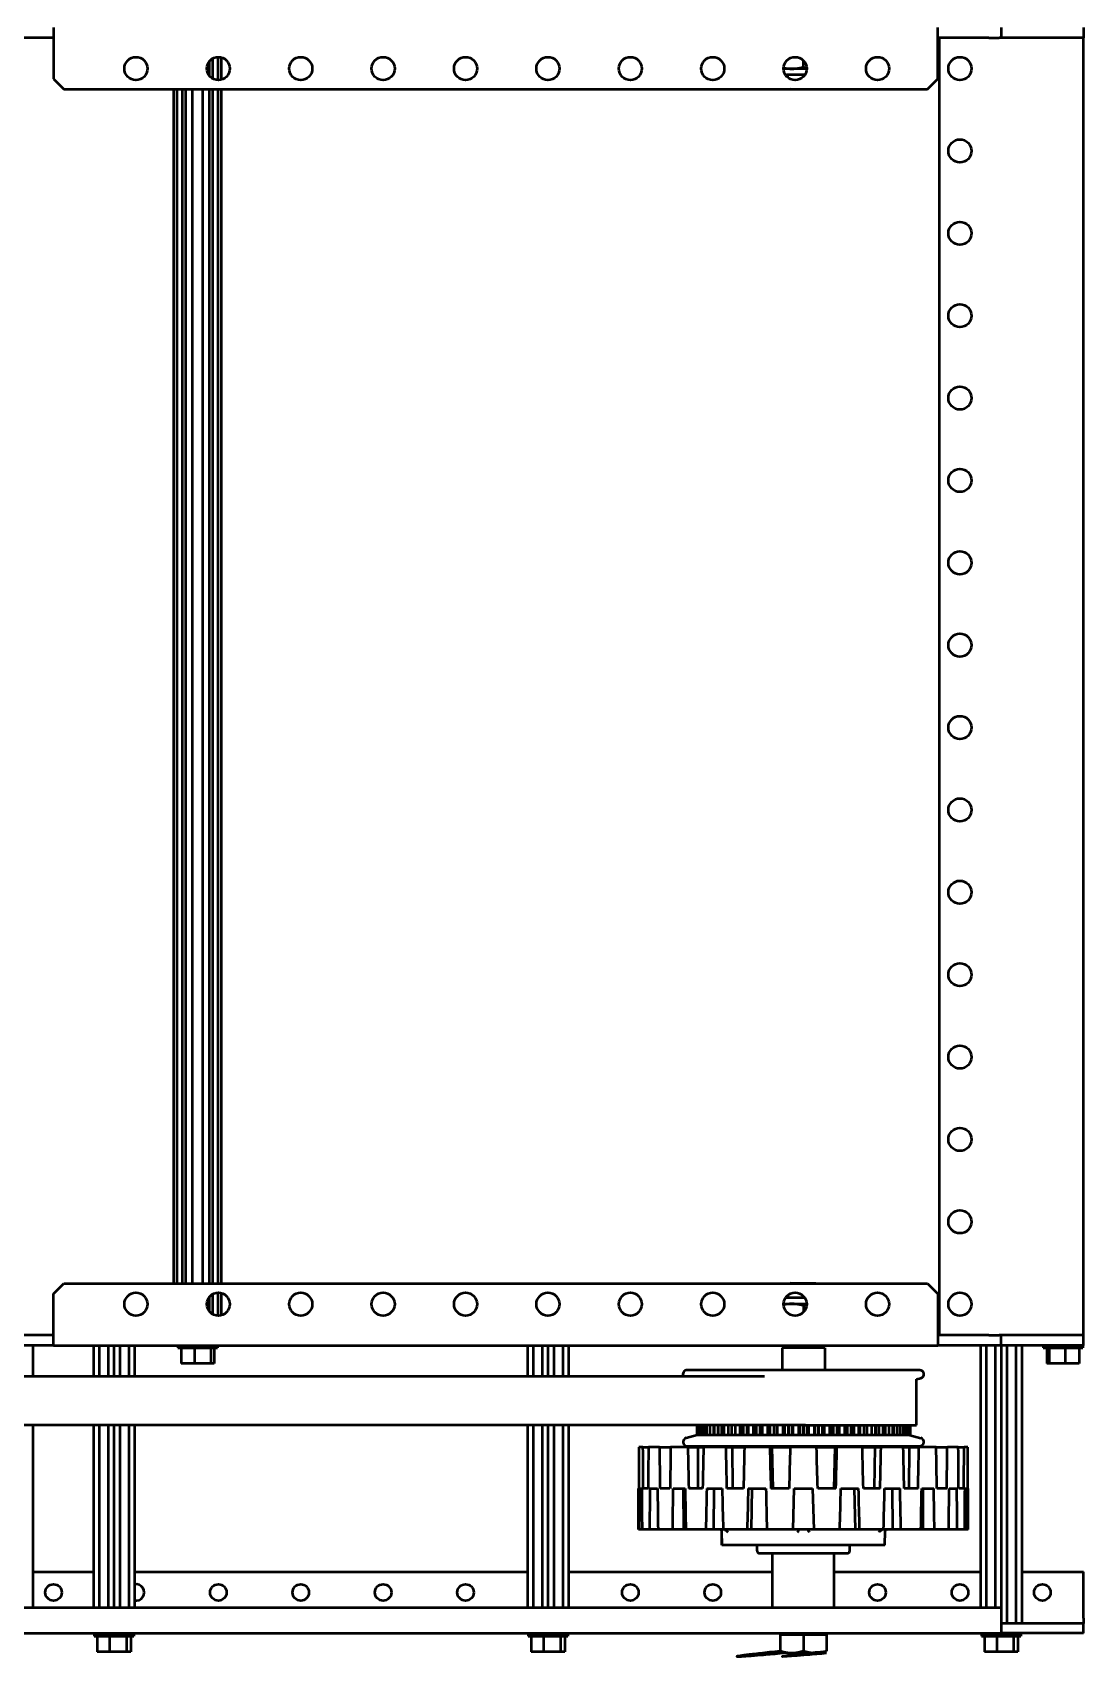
# Model space of a CAD drawing. Header units: inches. Extents: x 7.8 to 84, y 3.4 to 72.4.
# Drawn here: x 27.07 to 39.82, y 3.38 to 23.1 of the extents above; entities that cross this region are included whole.
import ezdxf

# ---------------------------------------------------------------- set-up
doc = ezdxf.new("R2010")
doc.units = ezdxf.units.IN
doc.header["$MEASUREMENT"] = 0
doc.layers.add('Visible (ANSI)', color=7, linetype='Continuous', lineweight=50)

msp = doc.modelspace()

# ---------------------------------------------------------------- linework, layer by layer
at = {"layer": 'Visible (ANSI)'}
for p, q in [((27.325, 23.161), (27.325, 22.974)), ((38.055, 22.974), (38.055, 23.161)), ((38.825, 23.161), (38.825, 23.036)), ((39.825, 23.161), (39.825, 23.036)), ((27.325, 23.036), (26.888, 23.036)), ((27.325, 22.974), (27.325, 22.536)), ((38.075, 23.036), (38.055, 23.036)), ((38.055, 22.536), (38.055, 22.974)), ((38.533, 23.036), (38.075, 23.036)), ((38.075, 7.286), (38.075, 23.036)), ((38.674, 23.036), (38.533, 23.036)), ((38.674, 23.036), (38.803, 23.036)), ((38.825, 23.036), (38.803, 23.036)), ((39.825, 23.036), (38.825, 23.036)), ((39.825, 7.286), (39.825, 23.036)), ((29.219, 22.57), (29.219, 22.753)), ((29.26, 22.537), (29.26, 22.786)), ((29.322, 22.522), (29.322, 22.801)), ((29.363, 22.527), (29.363, 22.796)), ((36.425, 22.679), (36.425, 22.759)), ((27.325, 22.536), (27.45, 22.411)), ((36.285, 22.659), (36.185, 22.659)), ((36.441, 22.583), (36.22, 22.583)), ((36.238, 22.552), (36.238, 22.583)), ((36.465, 22.659), (36.285, 22.659)), ((37.93, 22.411), (38.055, 22.536)), ((27.45, 22.411), (37.93, 22.411)), ((28.786, 7.911), (28.786, 22.411)), ((28.827, 7.911), (28.827, 22.411)), ((28.889, 7.911), (28.889, 22.411)), ((28.93, 7.911), (28.93, 22.411)), ((29.012, 7.911), (29.012, 22.411)), ((29.137, 7.911), (29.137, 22.411)), ((29.219, 7.911), (29.219, 22.411)), ((29.26, 7.911), (29.26, 22.411)), ((29.322, 7.911), (29.322, 22.411)), ((29.363, 7.911), (29.363, 22.411)), ((36.275, 22.406), (36.27, 22.411)), ((36.576, 22.406), (36.275, 22.406)), ((36.576, 22.406), (36.581, 22.411)), ((27.325, 7.786), (27.45, 7.911)), ((27.45, 7.911), (37.93, 7.911)), ((36.275, 7.916), (36.27, 7.911)), ((36.275, 7.916), (36.576, 7.916)), ((36.576, 7.916), (36.581, 7.911)), ((37.93, 7.911), (38.055, 7.786)), ((27.325, 7.349), (27.325, 7.786)), ((29.219, 7.57), (29.219, 7.753)), ((29.26, 7.537), (29.26, 7.786)), ((29.322, 7.522), (29.322, 7.801)), ((29.363, 7.527), (29.363, 7.796)), ((36.22, 7.74), (36.441, 7.74)), ((36.238, 7.771), (36.238, 7.74)), ((38.055, 7.786), (38.055, 7.349)), ((36.185, 7.664), (36.285, 7.664)), ((36.285, 7.664), (36.465, 7.664)), ((36.425, 7.644), (36.425, 7.564)), ((27.325, 7.161), (27.325, 7.349)), ((38.055, 7.349), (38.055, 7.161)), ((27.325, 7.286), (26.888, 7.286)), ((27.325, 7.161), (26.888, 7.161)), ((27.075, 7.161), (27.075, 6.784)), ((27.325, 7.161), (38.055, 7.161)), ((27.808, 7.161), (27.808, 6.784)), ((27.879, 7.161), (27.879, 6.784)), ((27.987, 7.161), (27.987, 6.784)), ((28.058, 7.161), (28.058, 6.784)), ((28.129, 7.161), (28.129, 6.784)), ((28.237, 7.161), (28.237, 6.784)), ((28.308, 7.161), (28.308, 6.784)), ((28.835, 7.161), (28.835, 7.131)), ((28.835, 7.131), (29.315, 7.131)), ((28.875, 7.131), (28.875, 6.941)), ((29.035, 7.131), (29.035, 6.941)), ((29.235, 7.131), (29.235, 6.941)), ((29.275, 7.131), (29.275, 6.941)), ((29.315, 7.161), (29.315, 7.131)), ((33.075, 7.161), (33.075, 6.784)), ((33.145, 7.161), (33.145, 6.784)), ((33.254, 7.161), (33.254, 6.784)), ((33.325, 7.161), (33.325, 6.784)), ((33.395, 7.161), (33.395, 6.784)), ((33.504, 7.161), (33.504, 6.784)), ((33.575, 7.161), (33.575, 6.784)), ((36.684, 7.13), (36.166, 7.13)), ((36.166, 7.13), (36.166, 6.861)), ((36.238, 7.161), (36.238, 7.13)), ((36.613, 7.161), (36.613, 7.13)), ((36.684, 7.13), (36.684, 6.861)), ((38.075, 7.286), (38.055, 7.286)), ((38.825, 7.161), (38.055, 7.161)), ((38.533, 7.286), (38.075, 7.286)), ((38.674, 7.286), (38.533, 7.286)), ((38.575, 7.161), (38.575, 3.974)), ((38.645, 7.161), (38.645, 3.974)), ((38.674, 7.286), (38.803, 7.286)), ((38.754, 7.161), (38.754, 3.974)), ((38.825, 7.286), (38.803, 7.286)), ((39.825, 7.286), (38.825, 7.286)), ((38.825, 7.161), (38.825, 7.286)), ((38.825, 7.161), (38.825, 3.974)), ((39.825, 7.161), (38.825, 7.161)), ((38.895, 7.161), (38.895, 3.786)), ((39.004, 7.161), (39.004, 3.786)), ((39.075, 7.161), (39.075, 3.786)), ((39.335, 7.161), (39.335, 7.131)), ((39.335, 7.131), (39.815, 7.131)), ((39.379, 7.131), (39.379, 6.941)), ((39.406, 7.131), (39.406, 6.941)), ((39.602, 7.131), (39.602, 6.941)), ((39.77, 7.131), (39.77, 6.941)), ((39.815, 7.161), (39.815, 7.131)), ((39.825, 7.161), (39.825, 7.286)), ((29.035, 6.941), (28.875, 6.941)), ((29.235, 6.941), (29.035, 6.941)), ((29.275, 6.941), (29.235, 6.941)), ((39.406, 6.941), (39.379, 6.941)), ((39.602, 6.941), (39.406, 6.941)), ((39.77, 6.941), (39.602, 6.941)), ((35.954, 6.784), (23.839, 6.784)), ((37.837, 6.861), (35.014, 6.861)), ((37.799, 6.75), (37.849, 6.763)), ((37.799, 6.194), (37.799, 6.75)), ((36.452, 6.194), (23.839, 6.194)), ((27.075, 6.194), (27.075, 3.974)), ((27.808, 6.194), (27.808, 3.974)), ((27.879, 6.194), (27.879, 3.974)), ((27.987, 6.194), (27.987, 3.974)), ((28.058, 6.194), (28.058, 3.974)), ((28.129, 6.194), (28.129, 3.974)), ((28.237, 6.194), (28.237, 3.974)), ((28.308, 6.194), (28.308, 3.974)), ((33.075, 6.194), (33.075, 3.974)), ((33.145, 6.194), (33.145, 3.974)), ((33.254, 6.194), (33.254, 3.974)), ((33.325, 6.194), (33.325, 3.974)), ((33.395, 6.194), (33.395, 3.974)), ((33.504, 6.194), (33.504, 3.974)), ((33.575, 6.194), (33.575, 3.974)), ((35.132, 6.194), (35.132, 6.071)), ((35.143, 6.194), (35.143, 6.071)), ((35.166, 6.194), (35.166, 6.071)), ((35.169, 6.194), (35.169, 6.071)), ((35.183, 6.194), (35.183, 6.071)), ((35.213, 6.194), (35.213, 6.071)), ((35.216, 6.194), (35.216, 6.071)), ((35.251, 6.194), (35.251, 6.071)), ((35.288, 6.194), (35.288, 6.071)), ((35.291, 6.194), (35.291, 6.071)), ((35.334, 6.194), (35.334, 6.071)), ((35.336, 6.194), (35.336, 6.071)), ((35.344, 6.194), (35.344, 6.071)), ((35.388, 6.194), (35.388, 6.071)), ((35.391, 6.194), (35.391, 6.071)), ((35.432, 6.194), (35.432, 6.071)), ((35.434, 6.194), (35.434, 6.071)), ((35.461, 6.194), (35.461, 6.071)), ((35.511, 6.194), (35.511, 6.071)), ((35.514, 6.194), (35.514, 6.071)), ((35.552, 6.194), (35.552, 6.071)), ((35.554, 6.194), (35.554, 6.071)), ((35.598, 6.194), (35.598, 6.071)), ((35.599, 6.194), (35.599, 6.071)), ((35.654, 6.194), (35.654, 6.071)), ((35.657, 6.194), (35.657, 6.071)), ((35.692, 6.194), (35.692, 6.071)), ((35.694, 6.194), (35.694, 6.071)), ((35.739, 6.194), (35.739, 6.071)), ((35.744, 6.194), (35.744, 6.071)), ((35.756, 6.194), (35.756, 6.071)), ((35.815, 6.194), (35.815, 6.071)), ((35.817, 6.194), (35.817, 6.071)), ((35.848, 6.194), (35.848, 6.071)), ((35.85, 6.194), (35.85, 6.071)), ((35.896, 6.194), (35.896, 6.071)), ((35.902, 6.194), (35.902, 6.071)), ((35.926, 6.194), (35.926, 6.071)), ((35.99, 6.194), (35.99, 6.071)), ((35.991, 6.194), (35.991, 6.071)), ((36.017, 6.194), (36.017, 6.071)), ((36.019, 6.194), (36.019, 6.071)), ((36.065, 6.194), (36.065, 6.071)), ((36.071, 6.194), (36.071, 6.071)), ((36.106, 6.194), (36.106, 6.071)), ((36.107, 6.194), (36.107, 6.071)), ((36.108, 6.194), (36.108, 6.071)), ((36.174, 6.194), (36.174, 6.071)), ((36.175, 6.194), (36.175, 6.071)), ((36.195, 6.194), (36.195, 6.071)), ((36.197, 6.194), (36.197, 6.071)), ((36.241, 6.194), (36.241, 6.071)), ((36.248, 6.194), (36.248, 6.071)), ((36.287, 6.194), (36.287, 6.071)), ((36.288, 6.194), (36.288, 6.071)), ((36.296, 6.194), (36.296, 6.071)), ((36.296, 6.194), (36.296, 6.071)), ((36.364, 6.194), (36.364, 6.071)), ((36.364, 6.194), (36.364, 6.071)), ((36.379, 6.194), (36.379, 6.071)), ((36.38, 6.194), (36.38, 6.071)), ((36.422, 6.194), (36.422, 6.071)), ((36.429, 6.194), (36.429, 6.071)), ((36.452, 6.194), (37.799, 6.194)), ((36.471, 6.194), (36.471, 6.071)), ((36.472, 6.194), (36.472, 6.071)), ((36.487, 6.194), (36.487, 6.071)), ((36.487, 6.194), (36.487, 6.071)), ((36.555, 6.194), (36.555, 6.071)), ((36.555, 6.194), (36.555, 6.071)), ((36.563, 6.194), (36.563, 6.071)), ((36.564, 6.194), (36.564, 6.071)), ((36.603, 6.194), (36.603, 6.071)), ((36.61, 6.194), (36.61, 6.071)), ((36.654, 6.194), (36.654, 6.071)), ((36.656, 6.194), (36.656, 6.071)), ((36.676, 6.194), (36.676, 6.071)), ((36.677, 6.194), (36.677, 6.071)), ((36.743, 6.194), (36.743, 6.071)), ((36.744, 6.194), (36.744, 6.071)), ((36.745, 6.194), (36.745, 6.071)), ((36.78, 6.194), (36.78, 6.071)), ((36.786, 6.194), (36.786, 6.071)), ((36.832, 6.194), (36.832, 6.071)), ((36.834, 6.194), (36.834, 6.071)), ((36.86, 6.194), (36.86, 6.071)), ((36.861, 6.194), (36.861, 6.071)), ((36.924, 6.194), (36.924, 6.071)), ((36.949, 6.194), (36.949, 6.071)), ((36.955, 6.194), (36.955, 6.071)), ((37.001, 6.194), (37.001, 6.071)), ((37.003, 6.194), (37.003, 6.071)), ((37.034, 6.194), (37.034, 6.071)), ((37.036, 6.194), (37.036, 6.071)), ((37.095, 6.194), (37.095, 6.071)), ((37.106, 6.194), (37.106, 6.071)), ((37.112, 6.194), (37.112, 6.071)), ((37.157, 6.194), (37.157, 6.071)), ((37.159, 6.194), (37.159, 6.071)), ((37.194, 6.194), (37.194, 6.071)), ((37.197, 6.194), (37.197, 6.071)), ((37.252, 6.194), (37.252, 6.071)), ((37.253, 6.194), (37.253, 6.071)), ((37.297, 6.194), (37.297, 6.071)), ((37.299, 6.194), (37.299, 6.071)), ((37.337, 6.194), (37.337, 6.071)), ((37.34, 6.194), (37.34, 6.071)), ((37.39, 6.194), (37.39, 6.071)), ((37.417, 6.194), (37.417, 6.071)), ((37.419, 6.194), (37.419, 6.071)), ((37.46, 6.194), (37.46, 6.071)), ((37.463, 6.194), (37.463, 6.071)), ((37.507, 6.194), (37.507, 6.071)), ((37.515, 6.194), (37.515, 6.071)), ((37.517, 6.194), (37.517, 6.071)), ((37.56, 6.194), (37.56, 6.071)), ((37.563, 6.194), (37.563, 6.071)), ((37.6, 6.194), (37.6, 6.071)), ((37.634, 6.194), (37.634, 6.071)), ((37.638, 6.194), (37.638, 6.071)), ((37.667, 6.194), (37.667, 6.071)), ((37.682, 6.194), (37.682, 6.071)), ((37.685, 6.194), (37.685, 6.071)), ((37.707, 6.194), (37.707, 6.071)), ((37.719, 6.194), (37.719, 6.071)), ((34.475, 5.924), (34.429, 5.924)), ((34.475, 5.924), (34.545, 5.924)), ((34.679, 5.924), (34.545, 5.924)), ((34.679, 5.924), (34.814, 5.924)), ((35.024, 5.924), (34.814, 5.924)), ((35.134, 6.071), (35.001, 6.036)), ((35.014, 5.938), (37.837, 5.938)), ((35.024, 5.924), (35.144, 5.924)), ((35.134, 6.071), (35.132, 6.071)), ((35.132, 6.071), (35.132, 6.071)), ((35.143, 6.071), (35.134, 6.071)), ((35.144, 6.071), (35.143, 6.071)), ((35.149, 6.071), (35.144, 6.071)), ((35.144, 5.924), (35.213, 5.924)), ((35.144, 5.924), (35.145, 5.424)), ((35.153, 6.071), (35.149, 6.071)), ((35.183, 6.071), (35.153, 6.071)), ((35.184, 6.071), (35.183, 6.071)), ((35.195, 6.071), (35.184, 6.071)), ((35.199, 6.071), (35.195, 6.071)), ((35.251, 6.071), (35.199, 6.071)), ((35.482, 5.924), (35.213, 5.924)), ((35.252, 6.071), (35.251, 6.071)), ((35.268, 6.071), (35.252, 6.071)), ((35.274, 6.071), (35.268, 6.071)), ((35.344, 6.071), (35.274, 6.071)), ((35.347, 6.071), (35.344, 6.071)), ((35.367, 6.071), (35.347, 6.071)), ((35.373, 6.071), (35.367, 6.071)), ((35.461, 6.071), (35.373, 6.071)), ((35.465, 6.071), (35.461, 6.071)), ((35.489, 6.071), (35.465, 6.071)), ((35.482, 5.924), (35.559, 5.924)), ((35.497, 6.071), (35.489, 6.071)), ((35.6, 6.071), (35.497, 6.071)), ((35.559, 5.924), (35.71, 5.924)), ((35.559, 5.924), (35.565, 5.424)), ((35.605, 6.071), (35.6, 6.071)), ((35.633, 6.071), (35.605, 6.071)), ((35.641, 6.071), (35.633, 6.071)), ((35.757, 6.071), (35.641, 6.071)), ((36.018, 5.924), (35.71, 5.924)), ((35.763, 6.071), (35.757, 6.071)), ((35.794, 6.071), (35.763, 6.071)), ((35.803, 6.071), (35.794, 6.071)), ((35.93, 6.071), (35.803, 6.071)), ((35.936, 6.071), (35.93, 6.071)), ((35.969, 6.071), (35.936, 6.071)), ((35.978, 6.071), (35.969, 6.071)), ((36.113, 6.071), (35.978, 6.071)), ((36.018, 5.924), (36.044, 5.924)), ((36.044, 5.924), (36.265, 5.924)), ((36.044, 5.924), (36.055, 5.424)), ((36.12, 6.071), (36.113, 6.071)), ((36.155, 6.071), (36.12, 6.071)), ((36.164, 6.071), (36.155, 6.071)), ((36.303, 6.071), (36.164, 6.071)), ((36.238, 5.938), (36.238, 5.924)), ((36.586, 5.924), (36.265, 5.924)), ((36.311, 6.071), (36.303, 6.071)), ((36.347, 6.071), (36.311, 6.071)), ((36.355, 6.071), (36.347, 6.071)), ((36.496, 6.071), (36.355, 6.071)), ((36.504, 6.071), (36.496, 6.071)), ((36.54, 6.071), (36.504, 6.071)), ((36.548, 6.071), (36.54, 6.071)), ((36.687, 6.071), (36.548, 6.071)), ((36.586, 5.924), (36.807, 5.924)), ((36.613, 5.938), (36.613, 5.924)), ((36.696, 6.071), (36.687, 6.071)), ((36.731, 6.071), (36.696, 6.071)), ((36.738, 6.071), (36.731, 6.071)), ((36.873, 6.071), (36.738, 6.071)), ((36.807, 5.924), (36.796, 5.424)), ((36.807, 5.924), (36.833, 5.924)), ((37.141, 5.924), (36.833, 5.924)), ((36.881, 6.071), (36.873, 6.071)), ((36.915, 6.071), (36.881, 6.071)), ((36.921, 6.071), (36.915, 6.071)), ((37.048, 6.071), (36.921, 6.071)), ((37.057, 6.071), (37.048, 6.071)), ((37.088, 6.071), (37.057, 6.071)), ((37.094, 6.071), (37.088, 6.071)), ((37.21, 6.071), (37.094, 6.071)), ((37.141, 5.924), (37.292, 5.924)), ((37.218, 6.071), (37.21, 6.071)), ((37.246, 6.071), (37.218, 6.071)), ((37.251, 6.071), (37.246, 6.071)), ((37.354, 6.071), (37.251, 6.071)), ((37.292, 5.924), (37.286, 5.424)), ((37.292, 5.924), (37.368, 5.924)), ((37.362, 6.071), (37.354, 6.071)), ((37.386, 6.071), (37.362, 6.071)), ((37.638, 5.924), (37.368, 5.924)), ((37.39, 6.071), (37.386, 6.071)), ((37.477, 6.071), (37.39, 6.071)), ((37.484, 6.071), (37.477, 6.071)), ((37.504, 6.071), (37.484, 6.071)), ((37.507, 6.071), (37.504, 6.071)), ((37.577, 6.071), (37.507, 6.071)), ((37.583, 6.071), (37.577, 6.071)), ((37.599, 6.071), (37.583, 6.071)), ((37.6, 6.071), (37.599, 6.071)), ((37.651, 6.071), (37.6, 6.071)), ((37.638, 5.924), (37.707, 5.924)), ((37.656, 6.071), (37.651, 6.071)), ((37.667, 6.071), (37.656, 6.071)), ((37.698, 6.071), (37.667, 6.071)), ((37.667, 6.071), (37.667, 6.071)), ((37.702, 6.071), (37.698, 6.071)), ((37.707, 6.071), (37.702, 6.071)), ((37.707, 5.924), (37.705, 5.424)), ((37.716, 6.071), (37.707, 6.071)), ((37.707, 6.071), (37.707, 6.071)), ((37.707, 5.924), (37.827, 5.924)), ((37.719, 6.071), (37.716, 6.071)), ((37.717, 6.071), (37.849, 6.036)), ((37.719, 6.071), (37.719, 6.071)), ((38.037, 5.924), (37.827, 5.924)), ((38.037, 5.924), (38.172, 5.924)), ((38.305, 5.924), (38.172, 5.924)), ((38.305, 5.924), (38.376, 5.924)), ((38.421, 5.924), (38.376, 5.924)), ((34.429, 5.424), (34.425, 5.424)), ((34.425, 4.924), (34.425, 5.424)), ((34.433, 5.424), (34.465, 5.424)), ((34.541, 5.424), (34.478, 5.424)), ((34.562, 5.424), (34.655, 5.424)), ((34.806, 5.424), (34.685, 5.424)), ((34.843, 5.424), (34.99, 5.424)), ((34.974, 4.924), (34.972, 5.424)), ((35.202, 5.424), (35.033, 5.424)), ((35.252, 5.424), (35.44, 5.424)), ((35.34, 4.924), (35.344, 5.424)), ((35.698, 5.424), (35.494, 5.424)), ((35.755, 5.424), (35.97, 5.424)), ((35.795, 4.924), (35.804, 5.424)), ((36.252, 5.424), (36.03, 5.424)), ((36.3, 4.924), (36.313, 5.424)), ((36.313, 5.424), (36.537, 5.424)), ((36.537, 5.424), (36.55, 4.924)), ((36.82, 5.424), (36.599, 5.424)), ((36.881, 5.424), (37.095, 5.424)), ((37.056, 4.924), (37.047, 5.424)), ((37.357, 5.424), (37.153, 5.424)), ((37.411, 5.424), (37.599, 5.424)), ((37.51, 4.924), (37.507, 5.424)), ((37.818, 5.424), (37.648, 5.424)), ((37.861, 5.424), (38.008, 5.424)), ((37.877, 4.924), (37.878, 5.424)), ((38.166, 5.424), (38.045, 5.424)), ((38.195, 5.424), (38.288, 5.424)), ((38.373, 5.424), (38.31, 5.424)), ((38.386, 5.424), (38.418, 5.424)), ((38.425, 5.424), (38.422, 5.424)), ((38.425, 4.924), (38.425, 5.424)), ((34.432, 4.924), (34.425, 4.924)), ((34.467, 4.924), (34.432, 4.924)), ((34.558, 4.924), (34.467, 4.924)), ((34.662, 4.924), (34.558, 4.924)), ((34.835, 4.924), (34.662, 4.924)), ((34.974, 4.924), (34.835, 4.924)), ((34.999, 4.924), (34.974, 4.924)), ((35.241, 4.924), (34.999, 4.924)), ((35.34, 4.924), (35.241, 4.924)), ((35.451, 4.924), (35.34, 4.924)), ((35.437, 4.736), (35.434, 4.908)), ((35.438, 4.736), (35.435, 4.906)), ((35.438, 4.736), (35.437, 4.736)), ((35.651, 4.736), (35.438, 4.736)), ((35.743, 4.924), (35.451, 4.924)), ((36.234, 4.736), (35.681, 4.736)), ((35.795, 4.924), (35.743, 4.924)), ((35.983, 4.924), (35.795, 4.924)), ((35.863, 4.668), (35.863, 4.736)), ((36.3, 4.924), (35.983, 4.924)), ((36.593, 4.736), (36.258, 4.736)), ((36.55, 4.924), (36.3, 4.924)), ((36.868, 4.924), (36.55, 4.924)), ((37.169, 4.736), (36.616, 4.736)), ((37.056, 4.924), (36.868, 4.924)), ((36.988, 4.668), (36.988, 4.736)), ((37.108, 4.924), (37.056, 4.924)), ((37.399, 4.924), (37.108, 4.924)), ((37.413, 4.736), (37.2, 4.736)), ((37.51, 4.924), (37.399, 4.924)), ((37.413, 4.736), (37.416, 4.908)), ((37.413, 4.736), (37.416, 4.906)), ((37.413, 4.736), (37.413, 4.736)), ((37.61, 4.924), (37.51, 4.924)), ((37.852, 4.924), (37.61, 4.924)), ((37.877, 4.924), (37.852, 4.924)), ((38.016, 4.924), (37.877, 4.924)), ((38.189, 4.924), (38.016, 4.924)), ((38.293, 4.924), (38.189, 4.924)), ((38.383, 4.924), (38.293, 4.924)), ((38.419, 4.924), (38.383, 4.924)), ((38.425, 4.924), (38.419, 4.924)), ((36.957, 4.636), (35.894, 4.636)), ((36.05, 3.974), (36.05, 4.636)), ((36.8, 3.974), (36.8, 4.636)), ((27.075, 4.411), (27.808, 4.411)), ((28.308, 4.411), (33.075, 4.411)), ((33.575, 4.411), (36.05, 4.411)), ((36.8, 4.411), (38.575, 4.411)), ((39.075, 4.411), (39.825, 4.411)), ((39.825, 3.849), (39.825, 4.411)), ((38.825, 3.974), (8.825, 3.974)), ((38.825, 3.974), (38.825, 3.849)), ((38.825, 3.849), (38.825, 3.666)), ((39.825, 3.786), (38.825, 3.786)), ((39.825, 3.849), (39.825, 3.786)), ((39.825, 3.666), (39.825, 3.786)), ((8.825, 3.666), (38.825, 3.666)), ((27.818, 3.661), (28.298, 3.661)), ((27.818, 3.661), (27.818, 3.631)), ((27.818, 3.631), (28.298, 3.631)), ((27.854, 3.631), (27.854, 3.441)), ((27.933, 3.666), (27.933, 3.661)), ((28.006, 3.631), (28.006, 3.441)), ((28.183, 3.666), (28.183, 3.661)), ((28.21, 3.631), (28.21, 3.441)), ((28.262, 3.631), (28.262, 3.441)), ((28.298, 3.661), (28.298, 3.631)), ((33.085, 3.661), (33.565, 3.661)), ((33.085, 3.661), (33.085, 3.631)), ((33.085, 3.631), (33.565, 3.631)), ((33.121, 3.631), (33.121, 3.441)), ((33.2, 3.666), (33.2, 3.661)), ((33.272, 3.631), (33.272, 3.441)), ((33.45, 3.666), (33.45, 3.661)), ((33.476, 3.631), (33.476, 3.441)), ((33.528, 3.631), (33.528, 3.441)), ((33.565, 3.661), (33.565, 3.631)), ((36.144, 3.666), (36.144, 3.651)), ((36.144, 3.651), (36.285, 3.651)), ((36.144, 3.651), (36.144, 3.449)), ((36.285, 3.651), (36.425, 3.651)), ((36.425, 3.651), (36.566, 3.651)), ((36.425, 3.651), (36.425, 3.449)), ((36.566, 3.651), (36.706, 3.651)), ((36.706, 3.666), (36.706, 3.651)), ((36.706, 3.651), (36.706, 3.449)), ((38.585, 3.661), (39.065, 3.661)), ((38.585, 3.661), (38.585, 3.631)), ((38.585, 3.631), (39.065, 3.631)), ((38.621, 3.631), (38.621, 3.441)), ((38.7, 3.666), (38.7, 3.661)), ((38.772, 3.631), (38.772, 3.441)), ((39.825, 3.666), (38.825, 3.666)), ((38.95, 3.666), (38.95, 3.661)), ((38.976, 3.631), (38.976, 3.441)), ((39.028, 3.631), (39.028, 3.441)), ((39.065, 3.661), (39.065, 3.631)), ((28.006, 3.441), (27.854, 3.441)), ((28.21, 3.441), (28.006, 3.441)), ((28.262, 3.441), (28.21, 3.441)), ((33.272, 3.441), (33.121, 3.441)), ((33.476, 3.441), (33.272, 3.441)), ((33.528, 3.441), (33.476, 3.441)), ((36.285, 3.423), (36.144, 3.423)), ((36.566, 3.423), (36.285, 3.423)), ((36.706, 3.423), (36.566, 3.423)), ((38.772, 3.441), (38.621, 3.441)), ((38.976, 3.441), (38.772, 3.441)), ((39.028, 3.441), (38.976, 3.441))]:
    msp.add_line(p, q, dxfattribs=at)
for centre, radius in [((28.325, 22.661), 0.14), ((29.325, 22.661), 0.14), ((30.325, 22.661), 0.14), ((31.325, 22.661), 0.14), ((32.325, 22.661), 0.14), ((33.325, 22.661), 0.14), ((34.325, 22.661), 0.14), ((35.325, 22.661), 0.14), ((36.325, 22.661), 0.14), ((37.325, 22.661), 0.14), ((38.325, 22.661), 0.14), ((38.325, 21.661), 0.14), ((38.325, 20.661), 0.14), ((38.325, 19.661), 0.14), ((38.325, 18.661), 0.14), ((38.325, 17.661), 0.14), ((38.325, 16.661), 0.14), ((38.325, 15.661), 0.14), ((38.325, 14.661), 0.14), ((38.325, 13.661), 0.14), ((38.325, 12.661), 0.14), ((38.325, 11.661), 0.14), ((38.325, 10.661), 0.14), ((38.325, 9.661), 0.14), ((38.325, 8.661), 0.14), ((28.325, 7.661), 0.14), ((29.325, 7.661), 0.14), ((30.325, 7.661), 0.14), ((31.325, 7.661), 0.14), ((32.325, 7.661), 0.14), ((33.325, 7.661), 0.14), ((34.325, 7.661), 0.14), ((35.325, 7.661), 0.14), ((36.325, 7.661), 0.14), ((37.325, 7.661), 0.14), ((38.325, 7.661), 0.14), ((27.325, 4.161), 0.1), ((29.325, 4.161), 0.1), ((30.325, 4.161), 0.1), ((31.325, 4.161), 0.1), ((32.325, 4.161), 0.1), ((34.325, 4.161), 0.1), ((35.325, 4.161), 0.1), ((37.325, 4.161), 0.1), ((38.325, 4.161), 0.1), ((39.325, 4.161), 0.1)]:
    msp.add_circle(centre, radius, dxfattribs=at)
for centre, radius, start, end in [((36.22, 22.659), 0.0755, 260.9371, 270), ((36.22, 7.664), 0.0755, 90, 99.0629), ((35.014, 6.811), 0.05, 90, 212.6617), ((37.837, 6.811), 0.05, 285, 90), ((35.014, 5.988), 0.05, 105, 270), ((37.837, 5.988), 0.05, 270, 75), ((35.894, 4.668), 0.0312, 180, 270), ((36.957, 4.668), 0.0312, 270, 0), ((28.325, 4.161), 0.1, 260.3638, 99.6362)]:
    msp.add_arc(centre, radius, start, end, dxfattribs=at)
for centre, major_axis, ratio, start_param, end_param in [((36.425, 1.151), (0, 76.376), 0.026186, 1.508256, 1.514815), ((36.425, 1.15), (-0.564, 76.378), 0.025124, 1.508069, 1.514627), ((36.425, 1.15), (0.564, 76.377), 0.025124, 1.508441, 1.514999), ((36.425, 1.15), (-1.082, 76.379), 0.022025, 1.507942, 1.5145), ((36.426, 1.15), (1.082, 76.38), 0.022025, 1.508565, 1.515123), ((36.425, 1.151), (-1.512, 76.375), 0.017141, 1.507918, 1.514476), ((36.425, 1.15), (1.512, 76.376), 0.017141, 1.508595, 1.515153), ((36.425, 1.151), (-1.819, 76.375), 0.010872, 1.507998, 1.514556), ((36.425, 1.15), (1.819, 76.376), 0.010872, 1.508515, 1.515073), ((36.425, 1.15), (-1.98, 76.379), 0.003724, 1.508157, 1.514715), ((36.425, 1.15), (1.98, 76.38), 0.003724, 1.50835, 1.514908), ((36.425, 1.15), (-1.98, 76.376), 0.003724, 4.768275, 4.774833), ((36.425, 1.151), (1.98, 76.373), 0.003724, 4.768465, 4.775024), ((36.425, 1.15), (-1.82, 76.382), 0.010873, 4.768117, 4.774674), ((36.425, 1.15), (1.819, 76.378), 0.010872, 4.768631, 4.775189), ((36.425, 1.151), (-1.512, 76.374), 0.017141, 4.76803, 4.774588), ((36.425, 1.15), (1.512, 76.377), 0.017141, 4.768711, 4.775269), ((36.425, 1.15), (-1.082, 76.379), 0.022025, 4.768062, 4.77462), ((36.425, 1.151), (1.082, 76.375), 0.022024, 4.768683, 4.775241), ((36.425, 1.15), (-0.564, 76.378), 0.025124, 4.768187, 4.774745), ((36.425, 1.15), (0.564, 76.376), 0.025124, 4.768557, 4.775115), ((36.425, 1.151), (0, 76.375), 0.026185, 4.768371, 4.774929), ((36.425, 9.697), (0.285, 76.376), 0.025919, 1.626875, 1.633433), ((36.425, 9.698), (-0.285, 76.378), 0.025919, 1.626683, 1.633241), ((36.425, 9.698), (0.831, 76.377), 0.023817, 1.627039, 1.633597), ((36.425, 9.698), (-0.831, 76.379), 0.023817, 1.626521, 1.633079), ((36.425, 9.697), (1.31, 76.376), 0.019784, 1.627118, 1.633676), ((36.425, 9.698), (-1.31, 76.378), 0.019784, 1.62644, 1.632998), ((36.425, 9.697), (1.683, 76.376), 0.01415, 1.62709, 1.633648), ((36.425, 9.698), (-1.683, 76.379), 0.014151, 1.626469, 1.633026), ((36.425, 9.697), (1.919, 76.376), 0.007373, 1.626963, 1.633522), ((36.425, 9.697), (-1.919, 76.375), 0.007373, 1.626592, 1.63315), ((36.425, 9.697), (1.919, 76.373), 0.007372, 4.650036, 4.656594), ((36.425, 9.697), (-1.919, 76.376), 0.007373, 4.649664, 4.656222), ((36.425, 9.697), (1.683, 76.374), 0.01415, 4.650162, 4.65672), ((36.425, 9.698), (-1.683, 76.38), 0.014151, 4.649534, 4.656092), ((36.425, 9.697), (1.31, 76.376), 0.019784, 4.650188, 4.656746), ((36.425, 9.698), (-1.31, 76.377), 0.019784, 4.649509, 4.656067), ((36.425, 9.698), (0.831, 76.377), 0.023817, 4.650108, 4.656666), ((36.425, 9.698), (-0.831, 76.377), 0.023817, 4.649589, 4.656147), ((36.426, 9.697), (0.285, 76.373), 0.025918, 4.649948, 4.656506), ((36.425, 9.698), (-0.285, 76.379), 0.02592, 4.64975, 4.656308)]:
    msp.add_ellipse(centre, major_axis=major_axis, ratio=ratio, start_param=start_param, end_param=end_param, dxfattribs=at)
for points, weights in [([(36.285, 22.659), (36.35, 22.659), (36.425, 22.679)], [2.58969627547, 2.58969627547, 2.40376444832]), ([(36.425, 22.679), (36.445, 22.674), (36.464, 22.67)], [2.40376444832, 2.45064949561, 2.48571188891]), ([(36.185, 22.669), (36.237, 22.659), (36.285, 22.659)], [2.48895669809, 2.58969627547, 2.58969627547]), ([(36.285, 7.664), (36.237, 7.664), (36.185, 7.653)], [2.58969627547, 2.58969627547, 2.48895669809]), ([(36.425, 7.644), (36.35, 7.664), (36.285, 7.664)], [2.40376444832, 2.58969627547, 2.58969627547]), ([(36.464, 7.653), (36.445, 7.649), (36.425, 7.644)], [2.48571188891, 2.45064949561, 2.40376444832]), ([(36.144, 3.449), (35.106, 3.334), (36.144, 3.423)], [1.69306013432, 1.82401879146, 1.82401879146]), ([(36.285, 3.423), (36.22, 3.423), (36.144, 3.449)], [1.82401879146, 1.82401879146, 1.69306013432]), ([(36.706, 3.423), (35.652, 3.334), (36.706, 3.449)], [1.82401879146, 1.82401879146, 1.69306013432]), ([(36.425, 3.449), (36.35, 3.423), (36.285, 3.423)], [1.69306013432, 1.82401879146, 1.82401879146]), ([(36.566, 3.423), (36.501, 3.423), (36.425, 3.449)], [1.82401879146, 1.82401879146, 1.69306013432]), ([(36.706, 3.449), (36.631, 3.423), (36.566, 3.423)], [1.69306013432, 1.82401879146, 1.82401879146])]:
    msp.add_rational_spline(points, weights, degree=2, dxfattribs=at)
for points in [[(35.42, 4.922), (35.417, 4.923), (35.414, 4.924), (35.411, 4.924)], [(35.465, 4.924), (35.468, 4.924), (35.471, 4.923), (35.474, 4.922)], [(36.372, 4.922), (36.372, 4.923), (36.372, 4.924), (36.372, 4.924)], [(36.479, 4.924), (36.479, 4.924), (36.479, 4.923), (36.479, 4.922)], [(37.377, 4.922), (37.38, 4.923), (37.383, 4.924), (37.386, 4.924)], [(37.44, 4.924), (37.437, 4.924), (37.433, 4.923), (37.43, 4.922)]]:
    msp.add_open_spline(points, degree=3, dxfattribs=at)
for points, knots in [([(35.436, 4.893), (35.436, 4.893), (35.436, 4.893), (35.437, 4.899), (35.436, 4.905), (35.432, 4.913), (35.43, 4.916), (35.426, 4.92), (35.423, 4.921), (35.42, 4.922)], [-0.0005345, -0.0005345, -0.0005345, -0.0005345, 0, 0, 0.0601122, 0.0601122, 0.0996618, 0.0996618, 0.1412397, 0.1412397, 0.1412397, 0.1412397]), ([(35.474, 4.922), (35.477, 4.921), (35.48, 4.92), (35.486, 4.916), (35.489, 4.913), (35.498, 4.905), (35.504, 4.899), (35.508, 4.893), (35.508, 4.893), (35.508, 4.893)], [0, 0, 0, 0, 0.02795763, 0.02795763, 0.05455162, 0.05455162, 0.09497498, 0.09497498, 0.09533441, 0.09533441, 0.09533441, 0.09533441]), ([(35.681, 4.736), (35.678, 4.736), (35.673, 4.736), (35.668, 4.736), (35.662, 4.736), (35.657, 4.736), (35.651, 4.736)], [0, 0, 0, 0, 0.0004219999, 0.0004219999, 0.0004219999, 0.0008439997, 0.0008439997, 0.0008439997, 0.0008439997]), ([(36.258, 4.736), (36.256, 4.736), (36.253, 4.736), (36.249, 4.736), (36.245, 4.736), (36.24, 4.736), (36.234, 4.736)], [0, 0, 0, 0, 0.0004219999, 0.0004219999, 0.0004219999, 0.0008439997, 0.0008439997, 0.0008439997, 0.0008439997]), ([(36.354, 4.893), (36.354, 4.893), (36.354, 4.893), (36.358, 4.899), (36.363, 4.905), (36.368, 4.913), (36.369, 4.916), (36.371, 4.92), (36.372, 4.921), (36.372, 4.922)], [-0.0005345, -0.0005345, -0.0005345, -0.0005345, 0, 0, 0.0601122, 0.0601122, 0.0996618, 0.0996618, 0.1412397, 0.1412397, 0.1412397, 0.1412397]), ([(36.479, 4.922), (36.479, 4.921), (36.48, 4.92), (36.481, 4.916), (36.483, 4.913), (36.488, 4.905), (36.492, 4.899), (36.497, 4.893), (36.497, 4.893), (36.497, 4.893)], [0, 0, 0, 0, 0.02795763, 0.02795763, 0.05455162, 0.05455162, 0.09497499, 0.09497499, 0.09533442, 0.09533442, 0.09533442, 0.09533442]), ([(36.616, 4.736), (36.611, 4.736), (36.606, 4.736), (36.602, 4.736), (36.598, 4.736), (36.594, 4.736), (36.593, 4.736)], [0, 0, 0, 0, 0.0004219999, 0.0004219999, 0.0004219999, 0.0008439997, 0.0008439997, 0.0008439997, 0.0008439997]), ([(37.2, 4.736), (37.194, 4.736), (37.188, 4.736), (37.183, 4.736), (37.178, 4.736), (37.173, 4.736), (37.169, 4.736)], [0, 0, 0, 0, 0.0004219999, 0.0004219999, 0.0004219999, 0.0008439997, 0.0008439997, 0.0008439997, 0.0008439997]), ([(37.343, 4.893), (37.343, 4.893), (37.343, 4.893), (37.347, 4.899), (37.352, 4.905), (37.361, 4.913), (37.365, 4.916), (37.371, 4.92), (37.374, 4.921), (37.377, 4.922)], [-0.0005345, -0.0005345, -0.0005345, -0.0005345, 0, 0, 0.0601122, 0.0601122, 0.0996618, 0.0996618, 0.1412396, 0.1412396, 0.1412396, 0.1412396]), ([(37.43, 4.922), (37.427, 4.921), (37.425, 4.92), (37.421, 4.916), (37.419, 4.913), (37.415, 4.905), (37.414, 4.899), (37.414, 4.893), (37.414, 4.893), (37.414, 4.893)], [0, 0, 0, 0, 0.02795763, 0.02795763, 0.05455162, 0.05455162, 0.09497499, 0.09497499, 0.09533443, 0.09533443, 0.09533443, 0.09533443])]:
    msp.add_open_spline(points, degree=3, knots=knots, dxfattribs=at)

doc.saveas('drawing.dxf')
